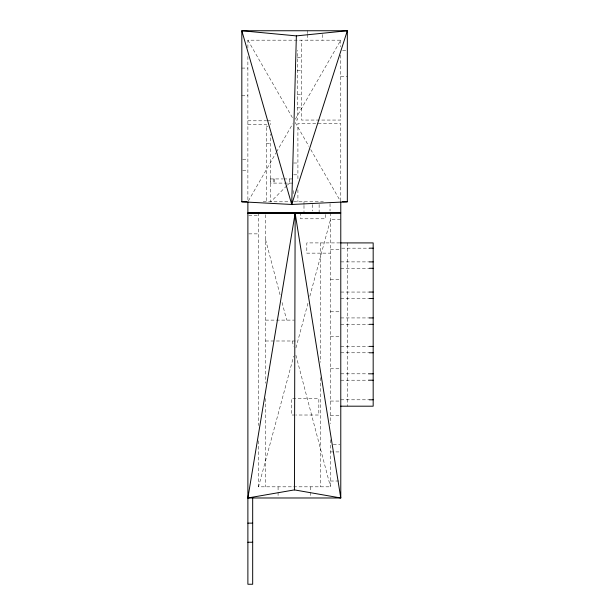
<?xml version="1.0" encoding="UTF-8"?>
<svg xmlns="http://www.w3.org/2000/svg" width="615" height="615" viewBox="0 0 615 615"><rect width="100%" height="100%" fill="white"/><g stroke="black" fill="none" stroke-linecap="round" stroke-linejoin="round"><path stroke-width="0.46" stroke-dasharray="3.08 2.31" d="M330.463 439.74L330.463 486.819L258.523 486.819L293.701 356.193M295.946 347.867L308.361 301.757M309.852 296.222L330.463 219.678L340.779 219.678M248.36 200.974L276.027 152.835M276.504 152.005L292.702 123.83M247.883 47.855L247.883 40.175L340.779 40.175L294.862 120.056L297.337 120.056L297.337 50.322M286.813 185.768L270.769 201.797L270.769 178.942M287.482 185.1L291.272 181.317M342.647 50.468L347.329 50.468M297.337 57.71L301.496 57.71M241.826 68.081L247.883 68.081M297.337 70.771L301.496 70.771M340.779 76.475L347.329 76.475M297.337 94.433L301.496 94.433M241.826 95.786L247.883 95.786M297.337 107.848L301.496 107.848M247.883 120.801L266.572 120.801M267.51 120.801L270.316 120.801L270.316 124.622M247.883 124.522L266.449 124.522L266.449 201.797M266.449 126.721L267.994 126.721M266.449 143.341L270.316 143.341M242.687 159.685L247.883 159.685M293.655 163.006L297.914 163.006M242.687 170.555L247.883 170.555M293.655 174.821L297.914 174.821M270.316 178.942L282.846 178.942M283.792 178.942L292.817 178.942M292.817 183.101L270.316 183.101L270.316 134.108M263.212 201.797L290.026 201.797M293.616 201.797L323.352 201.797M248.775 215.219L258.523 215.219M248.775 233.869L258.523 233.869M339.841 242.91L306.808 242.91L306.808 253.142L330.463 253.142M341.732 248.176L369.384 248.176M330.463 249.513L339.841 249.513M340.779 261.89L369.384 261.89M340.779 268.286L369.384 268.286M330.463 279.418L339.841 279.418M340.779 292.056L369.384 292.056M340.779 298.452L369.384 298.452M330.463 311.782L339.841 311.782M340.779 317.932L369.384 317.932M265.565 320.108L294.347 320.108M340.779 324.328L369.384 324.328M330.463 336.32L339.841 336.32M265.565 340.994L295.331 340.994M340.779 346.391L369.384 346.391M340.779 352.787L369.384 352.787M330.463 368.785L339.841 368.785M340.779 373.812L367.486 373.812M340.779 380.208L367.486 380.208M340.779 399.796L369.384 399.796M330.463 401.057L339.841 401.057M295.223 415.017L291.449 415.017L291.449 398.497L318.831 398.497L318.831 415.017L296.169 415.017M330.463 415.663L339.841 415.663M333.276 444.653L339.841 444.653M330.463 451.917L339.841 451.917M330.463 481.015L339.841 481.015M247.883 40.175L292.84 118.395M295.231 122.546L308.868 146.278M310.775 149.591L340.303 200.974M265.565 239.619L280.379 296.053M282.077 302.526L286.69 320.108M292.179 340.994L293.563 346.276M295.923 355.262L330.463 486.819M347.575 242.91L347.575 406.192M340.779 40.175L340.779 46.832M340.779 55.112L340.779 120.056L301.496 120.056L301.496 40.175M340.779 200.844L340.779 123.438L297.914 123.438L297.914 180.764M330.463 212.821L330.463 423.627M330.04 203.634L330.04 210.983M325.312 214.527L325.312 218.794L300.589 218.794L300.589 212.821M322.475 34.517L322.475 40.175M320.361 242.91L320.361 362.32M320.361 377.641L320.361 486.819M319.124 204.518L319.124 212.667M312.243 204.557L312.243 210.983M310.268 486.819L310.268 491.47M310.268 492.4L310.268 497.051M307.346 30.75L307.346 33.579M307.346 34.517L307.346 40.175M303.987 201.797L303.987 204.518M303.987 205.425L303.987 211.768M297.914 189.704L297.914 201.797M293.655 190.581L293.655 195.255M289.465 178.942L289.465 183.101M278.08 486.819L278.08 491.47M278.08 492.4L278.08 497.051M274.336 178.942L274.336 183.101M273.206 178.942L273.206 183.101M265.565 214.735L265.565 383.207M265.565 398.558L265.565 486.819M258.523 212.821L258.523 425.511M258.523 440.84L258.523 486.819M247.883 56.488L247.883 200.844"/><path stroke-width="0.92" d="M247.883 497.981L294.431 489.894L295.146 213.236L340.779 212.967L247.883 212.967L295.146 213.236L340.779 497.981L247.883 497.981L295.146 213.236L247.476 213.42M291.718 204.472L296.368 35.893L347.329 30.75L347.329 201.797L291.718 204.472L241.826 201.797L241.826 30.75L347.329 30.75L291.718 204.472L241.826 30.75L296.368 35.893M241.826 201.797L246.623 201.797M342.532 201.797L347.329 201.797M319.124 212.667L303.987 212.821M270.039 212.967L318.954 212.967M340.779 242.91L373.174 242.91L373.174 406.192L340.779 406.192M369.361 248.176L373.174 248.176M369.361 261.89L373.174 261.89M369.361 268.286L373.174 268.286M369.361 292.056L373.174 292.056M369.361 298.452L373.174 298.452M369.361 317.932L373.174 317.932M369.361 324.328L373.174 324.328M369.361 346.391L373.174 346.391M369.361 352.787L373.174 352.787M368.416 373.812L373.174 373.812M368.416 380.208L373.174 380.208M369.361 399.796L373.174 399.796M247.883 523.134L252.68 523.134M247.883 542.245L252.68 542.245M294.431 489.894L340.779 497.981L340.779 201.797M252.68 497.981L252.68 584.25L247.883 584.25L247.883 201.797"/></g></svg>
